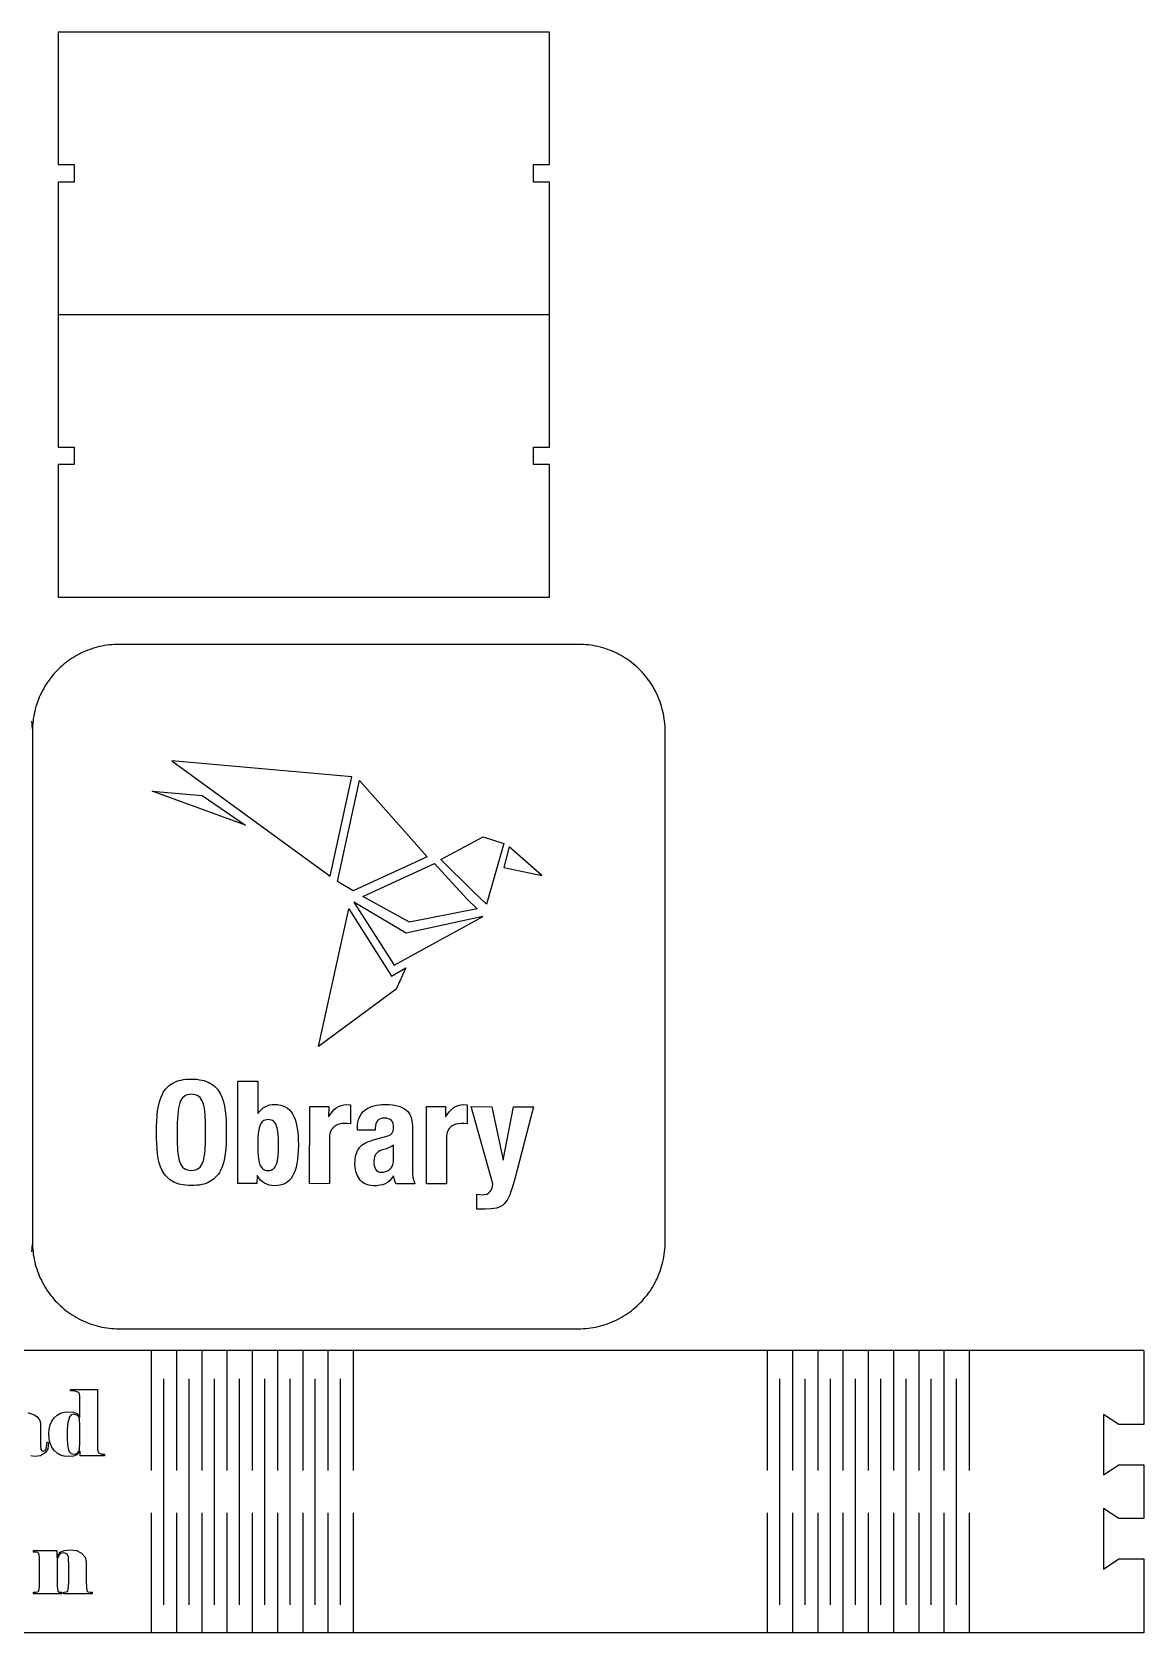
# Model space of a CAD drawing. Extents: x -237 to 237, y -166 to 166.
# Drawn here: x 16.2 to 236.5, y -165.8 to 151.5 of the extents above; entities that cross this region are included whole.
import ezdxf

# ---------------------------------------------------------------- set-up
doc = ezdxf.new("R2010")
doc.units = 0
doc.layers.get('0').update_dxf_attribs({"linetype": 'CONTINUOUS'})

msp = doc.modelspace()

# ---------------------------------------------------------------- linework, layer by layer
for p, q in [((118.75, 151.53), (21.4, 151.53)), ((21.4, 151.53), (21.4, 125.26)), ((118.75, 125.26), (118.75, 151.53)), ((21.4, 125.26), (24.57, 125.26)), ((24.57, 125.26), (24.57, 121.8)), ((115.57, 121.8), (115.57, 125.26)), ((115.57, 125.26), (118.75, 125.26)), ((24.57, 121.8), (21.4, 121.8)), ((21.4, 121.8), (21.4, 95.53)), ((118.75, 121.8), (115.57, 121.8)), ((118.75, 95.53), (118.75, 121.8)), ((21.4, 95.53), (21.4, 69.26)), ((21.4, 95.53), (118.75, 95.53)), ((118.75, 69.26), (118.75, 95.53)), ((21.4, 69.26), (24.57, 69.26)), ((24.57, 69.26), (24.57, 65.8)), ((115.57, 65.8), (115.57, 69.26)), ((115.57, 69.26), (118.75, 69.26)), ((21.4, 65.8), (21.4, 39.53)), ((24.57, 65.8), (21.4, 65.8)), ((118.75, 65.8), (115.57, 65.8)), ((118.75, 39.53), (118.75, 65.8)), ((21.4, 39.53), (118.75, 39.53)), ((26.36, 28.6), (25.91, 28.39)), ((26.81, 28.8), (26.36, 28.6)), ((27.26, 28.98), (26.81, 28.8)), ((27.72, 29.15), (27.26, 28.98)), ((28.19, 29.31), (27.72, 29.15)), ((28.65, 29.46), (28.19, 29.31)), ((29.13, 29.59), (28.65, 29.46)), ((29.6, 29.7), (29.13, 29.59)), ((30.08, 29.81), (29.6, 29.7)), ((30.56, 29.9), (30.08, 29.81)), ((31.05, 29.98), (30.56, 29.9)), ((31.54, 30.04), (31.05, 29.98)), ((32.02, 30.09), (31.54, 30.04)), ((32.51, 30.12), (32.02, 30.09)), ((33, 30.14), (32.51, 30.12)), ((33.49, 30.15), (33, 30.14)), ((124.49, 30.15), (33.49, 30.15)), ((124.98, 30.14), (124.49, 30.15)), ((125.47, 30.12), (124.98, 30.14)), ((125.96, 30.09), (125.47, 30.12)), ((126.45, 30.04), (125.96, 30.09)), ((126.94, 29.98), (126.45, 30.04)), ((127.42, 29.9), (126.94, 29.98)), ((127.9, 29.81), (127.42, 29.9)), ((128.38, 29.7), (127.9, 29.81)), ((128.86, 29.59), (128.38, 29.7)), ((129.33, 29.46), (128.86, 29.59)), ((129.8, 29.31), (129.33, 29.46)), ((130.26, 29.15), (129.8, 29.31)), ((130.72, 28.98), (130.26, 29.15)), ((131.18, 28.8), (130.72, 28.98)), ((131.63, 28.6), (131.18, 28.8)), ((132.07, 28.39), (131.63, 28.6)), ((21.88, 25.63), (21.52, 25.29)), ((22.25, 25.96), (21.88, 25.63)), ((22.62, 26.27), (22.25, 25.96)), ((23, 26.58), (22.62, 26.27)), ((23.4, 26.87), (23, 26.58)), ((23.8, 27.15), (23.4, 26.87)), ((24.21, 27.42), (23.8, 27.15)), ((24.62, 27.68), (24.21, 27.42)), ((25.05, 27.93), (24.62, 27.68)), ((25.48, 28.17), (25.05, 27.93)), ((25.91, 28.39), (25.48, 28.17)), ((132.51, 28.17), (132.07, 28.39)), ((132.94, 27.93), (132.51, 28.17)), ((133.36, 27.68), (132.94, 27.93)), ((133.78, 27.42), (133.36, 27.68)), ((134.19, 27.15), (133.78, 27.42)), ((134.59, 26.87), (134.19, 27.15)), ((134.98, 26.58), (134.59, 26.87)), ((135.36, 26.27), (134.98, 26.58)), ((135.74, 25.96), (135.36, 26.27)), ((136.11, 25.63), (135.74, 25.96)), ((136.46, 25.29), (136.11, 25.63)), ((19.04, 22.26), (18.79, 21.85)), ((19.32, 22.67), (19.04, 22.26)), ((19.6, 23.07), (19.32, 22.67)), ((19.89, 23.46), (19.6, 23.07)), ((20.2, 23.85), (19.89, 23.46)), ((20.51, 24.22), (20.2, 23.85)), ((20.84, 24.59), (20.51, 24.22)), ((21.18, 24.95), (20.84, 24.59)), ((21.52, 25.29), (21.18, 24.95)), ((136.81, 24.95), (136.46, 25.29)), ((137.15, 24.59), (136.81, 24.95)), ((137.47, 24.22), (137.15, 24.59)), ((137.79, 23.85), (137.47, 24.22)), ((138.09, 23.46), (137.79, 23.85)), ((138.39, 23.07), (138.09, 23.46)), ((138.67, 22.67), (138.39, 23.07)), ((138.94, 22.26), (138.67, 22.67)), ((139.2, 21.85), (138.94, 22.26)), ((17.49, 19.21), (17.32, 18.75)), ((17.67, 19.66), (17.49, 19.21)), ((17.87, 20.11), (17.67, 19.66)), ((18.08, 20.55), (17.87, 20.11)), ((18.3, 20.99), (18.08, 20.55)), ((18.54, 21.42), (18.3, 20.99)), ((18.79, 21.85), (18.54, 21.42)), ((139.45, 21.42), (139.2, 21.85)), ((139.68, 20.99), (139.45, 21.42)), ((139.91, 20.55), (139.68, 20.99)), ((140.12, 20.11), (139.91, 20.55)), ((140.31, 19.66), (140.12, 20.11)), ((140.5, 19.21), (140.31, 19.66)), ((140.67, 18.75), (140.5, 19.21)), ((16.57, 15.9), (16.49, 15.42)), ((16.66, 16.39), (16.57, 15.9)), ((16.76, 16.87), (16.66, 16.39)), ((16.88, 17.34), (16.76, 16.87)), ((17.01, 17.81), (16.88, 17.34)), ((17.16, 18.28), (17.01, 17.81)), ((17.32, 18.75), (17.16, 18.28)), ((140.83, 18.28), (140.67, 18.75)), ((140.97, 17.81), (140.83, 18.28)), ((141.1, 17.34), (140.97, 17.81)), ((141.22, 16.87), (141.1, 17.34)), ((141.33, 16.39), (141.22, 16.87)), ((141.42, 15.9), (141.33, 16.39)), ((141.49, 15.42), (141.42, 15.9)), ((16.25, 14.45), (16.21, 14.93)), ((16.29, 13.96), (16.25, 14.45)), ((16.32, 13.47), (16.29, 13.96)), ((16.35, 13.96), (16.32, 13.47)), ((16.32, 13.47), (16.32, 12.98)), ((16.32, 12.98), (16.32, -88.32)), ((16.38, 14.45), (16.35, 13.96)), ((16.43, 14.93), (16.38, 14.45)), ((16.49, 15.42), (16.43, 14.93)), ((141.56, 14.93), (141.49, 15.42)), ((141.6, 14.45), (141.56, 14.93)), ((141.64, 13.96), (141.6, 14.45)), ((141.66, 13.47), (141.64, 13.96)), ((141.67, 12.98), (141.66, 13.47)), ((141.67, -88.32), (141.67, 12.98)), ((79.56, 3.93), (43.94, 7.04)), ((43.94, 7.04), (75.3, -15.8)), ((75.3, -15.8), (79.56, 3.93)), ((58.54, -5.65), (40.05, 1.05)), ((40.05, 1.05), (49.92, 0.21)), ((49.92, 0.21), (58.54, -5.65)), ((76.73, -16.85), (81.12, 3.14)), ((81.12, 3.14), (89.43, -6.2)), ((89.43, -6.2), (94.52, -11.98)), ((97.2, -12.51), (105.64, -7.98)), ((105.64, -7.98), (109.73, -9.31)), ((109.73, -9.31), (106.25, -21.34)), ((94.52, -11.98), (79.83, -18.69)), ((103.59, -18.74), (97.2, -12.51)), ((110.78, -9.97), (109.73, -14.06)), ((117.23, -15.69), (110.78, -9.97)), ((81.76, -19.84), (95.94, -13.29)), ((95.94, -13.29), (102.39, -20.27)), ((109.73, -14.06), (117.23, -15.69)), ((79.83, -18.69), (76.73, -16.85)), ((106.25, -21.34), (103.59, -18.74)), ((79.99, -20.93), (88.01, -33.41)), ((90.34, -27.08), (79.99, -20.93)), ((91, -24.92), (81.76, -19.84)), ((102.39, -20.27), (104.42, -22.24)), ((73.01, -49.54), (78.99, -22.27)), ((78.99, -22.27), (87.43, -35.64)), ((88.01, -33.41), (104.64, -24.33)), ((105.54, -23.8), (90.34, -27.08)), ((104.42, -22.24), (91, -24.92)), ((104.64, -24.33), (105.54, -23.8)), ((87.43, -35.64), (90.29, -33.98)), ((90.29, -33.98), (88.38, -38.2)), ((88.38, -38.2), (73.01, -49.54)), ((43.49, -57.21), (43.8, -56.99)), ((43.8, -56.99), (44.14, -56.79)), ((44.14, -56.79), (44.5, -56.61)), ((44.5, -56.61), (44.89, -56.45)), ((44.89, -56.45), (45.31, -56.32)), ((45.31, -56.32), (45.75, -56.21)), ((45.75, -56.21), (46.22, -56.12)), ((46.22, -56.12), (46.72, -56.06)), ((46.72, -56.06), (47.25, -56.02)), ((47.25, -56.02), (47.81, -56.01)), ((47.81, -56.01), (48.37, -56.02)), ((48.37, -56.02), (48.9, -56.06)), ((48.9, -56.06), (49.4, -56.13)), ((49.4, -56.13), (49.88, -56.21)), ((49.88, -56.21), (50.32, -56.32)), ((50.32, -56.32), (50.73, -56.46)), ((50.73, -56.46), (51.12, -56.62)), ((51.12, -56.62), (51.49, -56.8)), ((51.49, -56.8), (51.83, -57)), ((51.83, -57), (52.14, -57.22)), ((57.01, -76.73), (57.03, -56.42)), ((57.03, -56.42), (60.96, -56.42)), ((60.96, -56.42), (60.95, -62.85)), ((41.47, -60.51), (41.73, -59.7)), ((41.73, -59.7), (42.05, -58.97)), ((42.05, -58.97), (42.24, -58.63)), ((42.24, -58.63), (42.45, -58.3)), ((42.45, -58.3), (42.68, -58)), ((42.68, -58), (42.93, -57.72)), ((42.93, -57.72), (43.2, -57.45)), ((43.2, -57.45), (43.49, -57.21)), ((45.86, -59.98), (45.66, -60.33)), ((46.09, -59.68), (45.86, -59.98)), ((46.35, -59.44), (46.09, -59.68)), ((46.65, -59.25), (46.35, -59.44)), ((47, -59.13), (46.65, -59.25)), ((47.38, -59.05), (47, -59.13)), ((47.81, -59.03), (47.38, -59.05)), ((48.24, -59.05), (47.81, -59.03)), ((48.63, -59.13), (48.24, -59.05)), ((48.97, -59.26), (48.63, -59.13)), ((49.27, -59.44), (48.97, -59.26)), ((49.54, -59.68), (49.27, -59.44)), ((49.76, -59.98), (49.54, -59.68)), ((49.96, -60.34), (49.76, -59.98)), ((52.14, -57.22), (52.43, -57.46)), ((52.43, -57.46), (52.7, -57.73)), ((52.7, -57.73), (52.95, -58.01)), ((52.95, -58.01), (53.18, -58.31)), ((53.18, -58.31), (53.38, -58.64)), ((53.38, -58.64), (53.57, -58.98)), ((53.57, -58.98), (53.9, -59.71)), ((53.9, -59.71), (54.16, -60.52)), ((40.94, -64.33), (41.01, -63.29)), ((41.01, -63.29), (41.11, -62.3)), ((41.11, -62.3), (41.26, -61.37)), ((41.26, -61.37), (41.47, -60.51)), ((45.09, -63.09), (45.01, -64.68)), ((45.16, -62.41), (45.09, -63.09)), ((45.25, -61.79), (45.16, -62.41)), ((45.36, -61.24), (45.25, -61.79)), ((45.49, -60.75), (45.36, -61.24)), ((45.66, -60.33), (45.49, -60.75)), ((50.13, -60.76), (49.96, -60.34)), ((50.26, -61.24), (50.13, -60.76)), ((50.37, -61.79), (50.26, -61.24)), ((50.46, -62.41), (50.37, -61.79)), ((50.53, -63.1), (50.46, -62.41)), ((50.6, -64.68), (50.53, -63.1)), ((54.16, -60.52), (54.36, -61.39)), ((54.36, -61.39), (54.51, -62.32)), ((54.51, -62.32), (54.61, -63.3)), ((54.61, -63.3), (54.68, -64.35)), ((60.95, -62.85), (61.33, -62.42)), ((61.33, -62.42), (61.67, -62.05)), ((61.67, -62.05), (62.03, -61.74)), ((62.03, -61.74), (62.41, -61.48)), ((62.41, -61.48), (62.83, -61.29)), ((62.83, -61.29), (63.29, -61.14)), ((63.29, -61.14), (63.78, -61.06)), ((63.78, -61.06), (64.31, -61.03)), ((64.31, -61.03), (64.89, -61.06)), ((64.89, -61.06), (65.43, -61.15)), ((65.43, -61.15), (65.94, -61.29)), ((65.94, -61.29), (66.4, -61.49)), ((66.4, -61.49), (66.82, -61.76)), ((66.82, -61.76), (67.21, -62.08)), ((67.21, -62.08), (67.55, -62.47)), ((67.55, -62.47), (67.86, -62.93)), ((67.86, -62.93), (68.13, -63.45)), ((68.13, -63.45), (68.36, -64.04)), ((71.23, -76.74), (71.25, -61.44)), ((71.25, -61.44), (75.01, -61.44)), ((75.01, -61.44), (75, -63.49)), ((75, -63.49), (75.38, -62.96)), ((75.38, -62.96), (75.72, -62.48)), ((75.72, -62.48), (76.1, -62.07)), ((76.1, -62.07), (76.52, -61.71)), ((76.52, -61.71), (76.97, -61.43)), ((76.97, -61.43), (77.47, -61.22)), ((77.47, -61.22), (78.01, -61.09)), ((78.01, -61.09), (78.59, -61.05)), ((78.59, -61.05), (79.3, -61.1)), ((79.3, -61.1), (79.3, -64.86)), ((81.12, -63.55), (81.35, -63.11)), ((81.35, -63.11), (81.62, -62.73)), ((81.62, -62.73), (81.93, -62.39)), ((81.93, -62.39), (82.28, -62.09)), ((82.28, -62.09), (82.66, -61.83)), ((82.66, -61.83), (83.07, -61.62)), ((83.07, -61.62), (83.51, -61.44)), ((83.51, -61.44), (83.98, -61.29)), ((83.98, -61.29), (84.48, -61.19)), ((84.48, -61.19), (84.99, -61.11)), ((84.99, -61.11), (85.53, -61.07)), ((85.53, -61.07), (86.07, -61.05)), ((86.07, -61.05), (86.9, -61.08)), ((86.9, -61.08), (87.65, -61.14)), ((87.65, -61.14), (88.32, -61.25)), ((88.32, -61.25), (88.91, -61.4)), ((88.91, -61.4), (89.43, -61.59)), ((89.43, -61.59), (89.88, -61.82)), ((89.88, -61.82), (90.27, -62.08)), ((90.27, -62.08), (90.6, -62.37)), ((90.6, -62.37), (90.87, -62.7)), ((90.87, -62.7), (91.1, -63.06)), ((91.1, -63.06), (91.27, -63.44)), ((91.27, -63.44), (91.41, -63.86)), ((94.39, -76.77), (94.41, -61.46)), ((94.41, -61.46), (98.16, -61.47)), ((98.16, -61.47), (98.16, -63.51)), ((98.16, -63.51), (98.53, -62.98)), ((98.53, -62.98), (98.88, -62.51)), ((98.88, -62.51), (99.26, -62.09)), ((99.26, -62.09), (99.67, -61.74)), ((99.67, -61.74), (100.13, -61.45)), ((100.13, -61.45), (100.63, -61.24)), ((100.63, -61.24), (101.16, -61.11)), ((101.16, -61.11), (101.75, -61.07)), ((101.75, -61.07), (102.46, -61.13)), ((102.46, -61.13), (102.46, -64.88)), ((107.5, -76.78), (103.22, -61.47)), ((103.22, -61.47), (107.32, -61.48)), ((107.32, -61.48), (109.58, -72.06)), ((109.58, -72.06), (111.64, -61.48)), ((111.64, -61.48), (115.57, -61.48)), ((115.57, -61.48), (111.86, -75.76)), ((40.89, -66.56), (40.9, -65.42)), ((40.9, -67.69), (40.89, -66.56)), ((40.9, -65.42), (40.94, -64.33)), ((45.01, -64.68), (44.99, -66.56)), ((44.99, -66.56), (45.01, -68.45)), ((50.62, -66.57), (50.6, -64.68)), ((50.6, -68.46), (50.62, -66.57)), ((54.68, -64.35), (54.71, -65.44)), ((54.71, -65.44), (54.72, -66.57)), ((54.72, -66.57), (54.71, -67.71)), ((61.15, -66.03), (61.03, -66.89)), ((61.23, -65.65), (61.15, -66.03)), ((61.34, -65.32), (61.23, -65.65)), ((61.46, -65.02), (61.34, -65.32)), ((61.61, -64.76), (61.46, -65.02)), ((61.78, -64.54), (61.61, -64.76)), ((61.97, -64.37), (61.78, -64.54)), ((62.19, -64.23), (61.97, -64.37)), ((62.44, -64.13), (62.19, -64.23)), ((62.72, -64.07), (62.44, -64.13)), ((63.03, -64.05), (62.72, -64.07)), ((63.33, -64.07), (63.03, -64.05)), ((63.61, -64.13), (63.33, -64.07)), ((63.85, -64.23), (63.61, -64.13)), ((64.07, -64.37), (63.85, -64.23)), ((64.26, -64.55), (64.07, -64.37)), ((64.43, -64.77), (64.26, -64.55)), ((64.57, -65.02), (64.43, -64.77)), ((64.69, -65.32), (64.57, -65.02)), ((64.79, -65.66), (64.69, -65.32)), ((64.88, -66.03), (64.79, -65.66)), ((64.99, -66.89), (64.88, -66.03)), ((68.36, -64.04), (68.56, -64.7)), ((68.56, -64.7), (68.72, -65.43)), ((68.72, -65.43), (68.84, -66.23)), ((68.84, -66.23), (68.93, -67.11)), ((75.32, -66.54), (75.24, -66.85)), ((75.43, -66.26), (75.32, -66.54)), ((75.57, -66.01), (75.43, -66.26)), ((75.73, -65.79), (75.57, -66.01)), ((75.91, -65.59), (75.73, -65.79)), ((76.11, -65.41), (75.91, -65.59)), ((76.33, -65.26), (76.11, -65.41)), ((76.56, -65.13), (76.33, -65.26)), ((76.8, -65.03), (76.56, -65.13)), ((77.05, -64.94), (76.8, -65.03)), ((77.56, -64.84), (77.05, -64.94)), ((78.08, -64.8), (77.56, -64.84)), ((78.69, -64.82), (78.08, -64.8)), ((79.3, -64.86), (78.69, -64.82)), ((80.69, -65.77), (80.72, -65.14)), ((80.69, -66.14), (80.69, -65.77)), ((84.22, -66.15), (80.69, -66.14)), ((80.72, -65.14), (80.8, -64.56)), ((80.8, -64.56), (80.94, -64.03)), ((80.94, -64.03), (81.12, -63.55)), ((84.25, -65.29), (84.22, -65.72)), ((84.22, -65.72), (84.22, -66.15)), ((84.34, -64.9), (84.25, -65.29)), ((84.48, -64.56), (84.34, -64.9)), ((84.68, -64.28), (84.48, -64.56)), ((84.94, -64.04), (84.68, -64.28)), ((85.26, -63.87), (84.94, -64.04)), ((85.62, -63.77), (85.26, -63.87)), ((86.04, -63.73), (85.62, -63.77)), ((86.5, -63.76), (86.04, -63.73)), ((86.88, -63.86), (86.5, -63.76)), ((87.19, -64.02), (86.88, -63.86)), ((87.44, -64.23), (87.19, -64.02)), ((87.63, -64.5), (87.44, -64.23)), ((87.52, -66.77), (87.67, -66.54)), ((87.76, -64.82), (87.63, -64.5)), ((87.67, -66.54), (87.78, -66.28)), ((87.84, -65.19), (87.76, -64.82)), ((87.78, -66.28), (87.84, -65.97)), ((87.86, -65.61), (87.84, -65.19)), ((87.84, -65.97), (87.86, -65.61)), ((91.41, -63.86), (91.51, -64.3)), ((91.51, -64.3), (91.57, -64.76)), ((91.57, -64.76), (91.61, -65.25)), ((91.61, -65.25), (91.62, -65.75)), ((91.62, -65.75), (91.61, -73.8)), ((98.48, -66.57), (98.4, -66.87)), ((98.59, -66.29), (98.48, -66.57)), ((98.73, -66.03), (98.59, -66.29)), ((98.89, -65.81), (98.73, -66.03)), ((99.07, -65.61), (98.89, -65.81)), ((99.27, -65.44), (99.07, -65.61)), ((99.48, -65.28), (99.27, -65.44)), ((99.71, -65.16), (99.48, -65.28)), ((99.95, -65.05), (99.71, -65.16)), ((100.2, -64.97), (99.95, -65.05)), ((100.72, -64.86), (100.2, -64.97)), ((101.23, -64.82), (100.72, -64.86)), ((101.84, -64.84), (101.23, -64.82)), ((102.46, -64.88), (101.84, -64.84)), ((40.94, -68.78), (40.9, -67.69)), ((41, -69.82), (40.94, -68.78)), ((45.01, -68.45), (45.08, -70.04)), ((50.52, -70.05), (50.6, -68.46)), ((54.67, -68.8), (54.6, -69.84)), ((54.71, -67.71), (54.67, -68.8)), ((60.96, -67.91), (60.94, -69.08)), ((60.94, -69.08), (60.96, -70.25)), ((61.03, -66.89), (60.96, -67.91)), ((65.05, -67.91), (64.99, -66.89)), ((65.07, -69.09), (65.05, -67.91)), ((65.05, -70.26), (65.07, -69.09)), ((68.93, -67.11), (68.98, -68.06)), ((68.98, -68.06), (69, -69.09)), ((69, -69.09), (68.98, -70.12)), ((75.17, -67.56), (75.16, -76.75)), ((75.19, -67.19), (75.17, -67.56)), ((75.24, -66.85), (75.19, -67.19)), ((80.91, -69.87), (81.13, -69.58)), ((81.13, -69.58), (81.38, -69.31)), ((81.38, -69.31), (81.66, -69.07)), ((81.66, -69.07), (81.98, -68.85)), ((81.98, -68.85), (82.33, -68.65)), ((82.33, -68.65), (82.71, -68.46)), ((82.71, -68.46), (83.13, -68.29)), ((83.13, -68.29), (84.07, -67.99)), ((84.07, -67.99), (86.3, -67.4)), ((86.57, -69.76), (86.18, -69.87)), ((86.3, -67.4), (86.7, -67.27)), ((87, -69.6), (86.57, -69.76)), ((86.7, -67.27), (87.03, -67.13)), ((87.44, -69.38), (87, -69.6)), ((87.03, -67.13), (87.3, -66.97)), ((87.3, -66.97), (87.52, -66.77)), ((87.86, -69.11), (87.44, -69.38)), ((87.86, -72.12), (87.86, -69.11)), ((98.33, -67.58), (98.32, -76.77)), ((98.35, -67.21), (98.33, -67.58)), ((98.4, -66.87), (98.35, -67.21)), ((41.1, -70.81), (41, -69.82)), ((41.25, -71.74), (41.1, -70.81)), ((41.45, -72.61), (41.25, -71.74)), ((41.71, -73.41), (41.45, -72.61)), ((45.08, -70.04), (45.15, -70.73)), ((45.15, -70.73), (45.24, -71.35)), ((45.24, -71.35), (45.35, -71.9)), ((45.35, -71.9), (45.48, -72.38)), ((45.48, -72.38), (45.65, -72.8)), ((45.65, -72.8), (45.84, -73.16)), ((49.75, -73.16), (49.95, -72.8)), ((49.95, -72.8), (50.11, -72.38)), ((50.11, -72.38), (50.25, -71.9)), ((50.25, -71.9), (50.36, -71.35)), ((50.36, -71.35), (50.45, -70.74)), ((50.45, -70.74), (50.52, -70.05)), ((54.14, -72.62), (53.88, -73.43)), ((54.35, -71.75), (54.14, -72.62)), ((54.5, -70.82), (54.35, -71.75)), ((54.6, -69.84), (54.5, -70.82)), ((60.96, -70.25), (61.02, -71.27)), ((61.02, -71.27), (61.14, -72.14)), ((61.14, -72.14), (61.23, -72.51)), ((61.23, -72.51), (61.33, -72.85)), ((61.33, -72.85), (61.45, -73.14)), ((64.56, -73.15), (64.68, -72.85)), ((64.68, -72.85), (64.79, -72.51)), ((64.79, -72.51), (64.87, -72.14)), ((64.87, -72.14), (64.99, -71.28)), ((64.99, -71.28), (65.05, -70.26)), ((68.71, -72.75), (68.55, -73.48)), ((68.84, -71.94), (68.71, -72.75)), ((68.92, -71.07), (68.84, -71.94)), ((68.98, -70.12), (68.92, -71.07)), ((80.2, -72.77), (80.22, -72.25)), ((80.25, -73.55), (80.2, -72.77)), ((80.22, -72.25), (80.26, -71.77)), ((80.26, -71.77), (80.33, -71.33)), ((80.33, -71.33), (80.43, -70.92)), ((80.43, -70.92), (80.56, -70.54)), ((80.56, -70.54), (80.72, -70.19)), ((80.72, -70.19), (80.91, -69.87)), ((83.99, -71.86), (83.96, -72.35)), ((83.96, -72.35), (83.98, -72.77)), ((83.98, -72.77), (84.04, -73.17)), ((84.08, -71.43), (83.99, -71.86)), ((84.24, -71.05), (84.08, -71.43)), ((84.47, -70.73), (84.24, -71.05)), ((84.78, -70.45), (84.47, -70.73)), ((85.16, -70.21), (84.78, -70.45)), ((85.63, -70.02), (85.16, -70.21)), ((86.18, -69.87), (85.63, -70.02)), ((87.62, -73.2), (87.72, -72.96)), ((87.72, -72.96), (87.79, -72.71)), ((87.79, -72.71), (87.84, -72.43)), ((87.84, -72.43), (87.86, -72.12)), ((42.04, -74.15), (41.71, -73.41)), ((42.23, -74.49), (42.04, -74.15)), ((42.43, -74.81), (42.23, -74.49)), ((42.66, -75.12), (42.43, -74.81)), ((42.91, -75.4), (42.66, -75.12)), ((43.18, -75.67), (42.91, -75.4)), ((43.47, -75.91), (43.18, -75.67)), ((43.78, -76.13), (43.47, -75.91)), ((44.12, -76.33), (43.78, -76.13)), ((45.84, -73.16), (46.07, -73.45)), ((46.07, -73.45), (46.34, -73.69)), ((46.34, -73.69), (46.64, -73.87)), ((46.64, -73.87), (46.98, -74)), ((46.98, -74), (47.37, -74.08)), ((47.37, -74.08), (47.8, -74.1)), ((47.8, -74.1), (48.23, -74.08)), ((48.23, -74.08), (48.61, -74)), ((48.61, -74), (48.95, -73.88)), ((48.95, -73.88), (49.26, -73.69)), ((49.26, -73.69), (49.52, -73.46)), ((49.52, -73.46), (49.75, -73.16)), ((51.81, -76.14), (51.47, -76.34)), ((52.12, -75.92), (51.81, -76.14)), ((52.41, -75.68), (52.12, -75.92)), ((52.68, -75.41), (52.41, -75.68)), ((52.93, -75.13), (52.68, -75.41)), ((53.16, -74.83), (52.93, -75.13)), ((53.37, -74.5), (53.16, -74.83)), ((53.56, -74.16), (53.37, -74.5)), ((53.88, -73.43), (53.56, -74.16)), ((60.82, -75.11), (60.76, -76.73)), ((61.16, -75.61), (60.82, -75.11)), ((61.51, -76.03), (61.16, -75.61)), ((61.45, -73.14), (61.6, -73.4)), ((61.89, -76.38), (61.51, -76.03)), ((61.6, -73.4), (61.77, -73.62)), ((61.77, -73.62), (61.96, -73.8)), ((61.96, -73.8), (62.18, -73.94)), ((62.18, -73.94), (62.43, -74.04)), ((62.43, -74.04), (62.71, -74.1)), ((62.71, -74.1), (63.02, -74.12)), ((63.02, -74.12), (63.32, -74.1)), ((63.32, -74.1), (63.6, -74.04)), ((63.6, -74.04), (63.84, -73.94)), ((63.84, -73.94), (64.06, -73.8)), ((64.06, -73.8), (64.25, -73.62)), ((64.25, -73.62), (64.42, -73.4)), ((64.42, -73.4), (64.56, -73.15)), ((67.19, -76.09), (66.81, -76.42)), ((67.54, -75.7), (67.19, -76.09)), ((67.85, -75.25), (67.54, -75.7)), ((68.12, -74.73), (67.85, -75.25)), ((68.35, -74.14), (68.12, -74.73)), ((68.55, -73.48), (68.35, -74.14)), ((80.31, -73.93), (80.25, -73.55)), ((80.4, -74.32), (80.31, -73.93)), ((80.51, -74.69), (80.4, -74.32)), ((80.65, -75.06), (80.51, -74.69)), ((80.82, -75.4), (80.65, -75.06)), ((81.02, -75.73), (80.82, -75.4)), ((81.26, -76.03), (81.02, -75.73)), ((81.53, -76.31), (81.26, -76.03)), ((84.04, -73.17), (84.15, -73.54)), ((84.15, -73.54), (84.3, -73.85)), ((84.3, -73.85), (84.51, -74.11)), ((84.51, -74.11), (84.76, -74.31)), ((84.76, -74.31), (84.91, -74.38)), ((84.91, -74.38), (85.07, -74.44)), ((85.07, -74.44), (85.25, -74.47)), ((85.25, -74.47), (85.44, -74.48)), ((85.44, -74.48), (85.84, -74.45)), ((85.84, -74.45), (86.26, -74.35)), ((86.26, -74.35), (86.66, -74.18)), ((86.66, -74.18), (87.04, -73.93)), ((87.06, -76.15), (86.66, -76.5)), ((87.04, -73.93), (87.21, -73.78)), ((87.44, -75.71), (87.06, -76.15)), ((87.21, -73.78), (87.37, -73.61)), ((87.37, -73.61), (87.51, -73.41)), ((87.85, -75.17), (87.44, -75.71)), ((87.51, -73.41), (87.62, -73.2)), ((88.04, -75.97), (87.85, -75.17)), ((88.17, -76.38), (88.04, -75.97)), ((91.61, -73.8), (91.63, -74.74)), ((91.63, -74.74), (91.7, -75.49)), ((91.7, -75.49), (91.76, -75.82)), ((91.76, -75.82), (91.85, -76.13)), ((91.85, -76.13), (92.09, -76.77)), ((111.86, -75.76), (111.36, -77.54)), ((44.48, -76.51), (44.12, -76.33)), ((44.87, -76.67), (44.48, -76.51)), ((45.29, -76.81), (44.87, -76.67)), ((45.73, -76.92), (45.29, -76.81)), ((46.2, -77), (45.73, -76.92)), ((46.7, -77.07), (46.2, -77)), ((47.23, -77.11), (46.7, -77.07)), ((47.79, -77.12), (47.23, -77.11)), ((48.35, -77.11), (47.79, -77.12)), ((48.88, -77.07), (48.35, -77.11)), ((49.38, -77.01), (48.88, -77.07)), ((49.86, -76.92), (49.38, -77.01)), ((50.3, -76.81), (49.86, -76.92)), ((50.71, -76.68), (50.3, -76.81)), ((51.1, -76.52), (50.71, -76.68)), ((51.47, -76.34), (51.1, -76.52)), ((60.76, -76.73), (57.01, -76.73)), ((62.3, -76.66), (61.89, -76.38)), ((62.75, -76.87), (62.3, -76.66)), ((63.22, -77.02), (62.75, -76.87)), ((63.74, -77.11), (63.22, -77.02)), ((64.29, -77.14), (63.74, -77.11)), ((64.87, -77.11), (64.29, -77.14)), ((65.42, -77.02), (64.87, -77.11)), ((65.92, -76.88), (65.42, -77.02)), ((66.38, -76.68), (65.92, -76.88)), ((66.81, -76.42), (66.38, -76.68)), ((75.16, -76.75), (71.23, -76.74)), ((81.83, -76.55), (81.53, -76.31)), ((82.17, -76.76), (81.83, -76.55)), ((82.54, -76.93), (82.17, -76.76)), ((82.95, -77.05), (82.54, -76.93)), ((83.4, -77.13), (82.95, -77.05)), ((83.9, -77.16), (83.4, -77.13)), ((84.57, -77.14), (83.9, -77.16)), ((85.17, -77.07), (84.57, -77.14)), ((85.71, -76.95), (85.17, -77.07)), ((86.21, -76.76), (85.71, -76.95)), ((86.66, -76.5), (86.21, -76.76)), ((88.33, -76.76), (88.17, -76.38)), ((92.09, -76.77), (88.33, -76.76)), ((98.32, -76.77), (94.39, -76.77)), ((104.37, -81.78), (104.37, -78.85)), ((104.37, -78.85), (104.88, -78.92)), ((104.88, -78.92), (105.39, -78.94)), ((105.39, -78.94), (105.9, -78.9)), ((105.9, -78.9), (106.32, -78.79)), ((106.32, -78.79), (106.67, -78.62)), ((106.67, -78.62), (106.95, -78.37)), ((106.95, -78.37), (107.17, -78.06)), ((107.17, -78.06), (107.33, -77.69)), ((107.33, -77.69), (107.44, -77.27)), ((107.44, -77.27), (107.5, -76.78)), ((110.87, -78.93), (110.62, -79.5)), ((111.12, -78.28), (110.87, -78.93)), ((111.36, -77.54), (111.12, -78.28)), ((105.96, -81.79), (104.37, -81.78)), ((107.21, -81.75), (105.96, -81.79)), ((107.74, -81.68), (107.21, -81.75)), ((108.23, -81.59), (107.74, -81.68)), ((108.67, -81.46), (108.23, -81.59)), ((109.07, -81.28), (108.67, -81.46)), ((109.43, -81.05), (109.07, -81.28)), ((109.76, -80.76), (109.43, -81.05)), ((110.07, -80.41), (109.76, -80.76)), ((110.35, -79.99), (110.07, -80.41)), ((110.62, -79.5), (110.35, -79.99)), ((16.29, -89.3), (16.32, -88.81)), ((16.32, -88.32), (16.32, -88.81)), ((16.32, -88.81), (16.35, -89.3)), ((141.64, -89.3), (141.66, -88.81)), ((141.66, -88.81), (141.67, -88.32)), ((16.21, -90.28), (16.25, -89.79)), ((16.25, -89.79), (16.29, -89.3)), ((16.35, -89.3), (16.38, -89.79)), ((16.38, -89.79), (16.43, -90.28)), ((16.43, -90.28), (16.49, -90.77)), ((16.49, -90.77), (16.57, -91.25)), ((16.57, -91.25), (16.66, -91.73)), ((16.66, -91.73), (16.76, -92.21)), ((141.22, -92.21), (141.33, -91.73)), ((141.33, -91.73), (141.42, -91.25)), ((141.42, -91.25), (141.49, -90.77)), ((141.49, -90.77), (141.56, -90.28)), ((141.56, -90.28), (141.6, -89.79)), ((141.6, -89.79), (141.64, -89.3)), ((16.76, -92.21), (16.88, -92.69)), ((16.88, -92.69), (17.01, -93.16)), ((17.01, -93.16), (17.16, -93.63)), ((17.16, -93.63), (17.32, -94.1)), ((17.32, -94.1), (17.49, -94.56)), ((17.49, -94.56), (17.67, -95.01)), ((17.67, -95.01), (17.87, -95.46)), ((140.12, -95.46), (140.31, -95.01)), ((140.31, -95.01), (140.5, -94.56)), ((140.5, -94.56), (140.67, -94.1)), ((140.67, -94.1), (140.83, -93.63)), ((140.83, -93.63), (140.97, -93.16)), ((140.97, -93.16), (141.1, -92.69)), ((141.1, -92.69), (141.22, -92.21)), ((17.87, -95.46), (18.08, -95.9)), ((18.08, -95.9), (18.3, -96.34)), ((18.3, -96.34), (18.54, -96.77)), ((18.54, -96.77), (18.79, -97.19)), ((18.79, -97.19), (19.04, -97.61)), ((19.04, -97.61), (19.32, -98.02)), ((19.32, -98.02), (19.6, -98.42)), ((138.39, -98.42), (138.67, -98.02)), ((138.67, -98.02), (138.94, -97.61)), ((138.94, -97.61), (139.2, -97.19)), ((139.2, -97.19), (139.45, -96.77)), ((139.45, -96.77), (139.68, -96.34)), ((139.68, -96.34), (139.91, -95.9)), ((139.91, -95.9), (140.12, -95.46)), ((19.6, -98.42), (19.89, -98.81)), ((19.89, -98.81), (20.2, -99.2)), ((20.2, -99.2), (20.51, -99.57)), ((20.51, -99.57), (20.84, -99.94)), ((20.84, -99.94), (21.18, -100.29)), ((21.18, -100.29), (21.52, -100.64)), ((21.52, -100.64), (21.88, -100.98)), ((21.88, -100.98), (22.25, -101.3)), ((22.25, -101.3), (22.62, -101.62)), ((135.36, -101.62), (135.74, -101.3)), ((135.74, -101.3), (136.11, -100.98)), ((136.11, -100.98), (136.46, -100.64)), ((136.46, -100.64), (136.81, -100.29)), ((136.81, -100.29), (137.15, -99.94)), ((137.15, -99.94), (137.47, -99.57)), ((137.47, -99.57), (137.79, -99.2)), ((137.79, -99.2), (138.09, -98.81)), ((138.09, -98.81), (138.39, -98.42)), ((22.62, -101.62), (23, -101.92)), ((23, -101.92), (23.4, -102.22)), ((23.4, -102.22), (23.8, -102.5)), ((23.8, -102.5), (24.21, -102.77)), ((24.21, -102.77), (24.62, -103.03)), ((24.62, -103.03), (25.05, -103.28)), ((25.05, -103.28), (25.48, -103.51)), ((25.48, -103.51), (25.91, -103.74)), ((25.91, -103.74), (26.36, -103.95)), ((26.36, -103.95), (26.81, -104.14)), ((26.81, -104.14), (27.26, -104.33)), ((27.26, -104.33), (27.72, -104.5)), ((27.72, -104.5), (28.19, -104.66)), ((28.19, -104.66), (28.65, -104.8)), ((129.33, -104.8), (129.8, -104.66)), ((129.8, -104.66), (130.26, -104.5)), ((130.26, -104.5), (130.72, -104.33)), ((130.72, -104.33), (131.18, -104.14)), ((131.18, -104.14), (131.63, -103.95)), ((131.63, -103.95), (132.07, -103.74)), ((132.07, -103.74), (132.51, -103.51)), ((132.51, -103.51), (132.94, -103.28)), ((132.94, -103.28), (133.36, -103.03)), ((133.36, -103.03), (133.78, -102.77)), ((133.78, -102.77), (134.19, -102.5)), ((134.19, -102.5), (134.59, -102.22)), ((134.59, -102.22), (134.98, -101.92)), ((134.98, -101.92), (135.36, -101.62)), ((28.65, -104.8), (29.13, -104.93)), ((29.13, -104.93), (29.6, -105.05)), ((29.6, -105.05), (30.08, -105.16)), ((30.08, -105.16), (30.56, -105.25)), ((30.56, -105.25), (31.05, -105.32)), ((31.05, -105.32), (31.54, -105.39)), ((31.54, -105.39), (32.02, -105.44)), ((32.02, -105.44), (32.51, -105.47)), ((32.51, -105.47), (33, -105.49)), ((33, -105.49), (33.49, -105.5)), ((33.49, -105.5), (124.49, -105.5)), ((124.49, -105.5), (124.98, -105.49)), ((124.98, -105.49), (125.47, -105.47)), ((125.47, -105.47), (125.96, -105.44)), ((125.96, -105.44), (126.45, -105.39)), ((126.45, -105.39), (126.94, -105.32)), ((126.94, -105.32), (127.42, -105.25)), ((127.42, -105.25), (127.9, -105.16)), ((127.9, -105.16), (128.38, -105.05)), ((128.38, -105.05), (128.86, -104.93)), ((128.86, -104.93), (129.33, -104.8)), ((39.86, -109.8), (-31.88, -109.8)), ((39.86, -109.8), (39.86, -133.6)), ((44.86, -109.8), (39.86, -109.8)), ((44.86, -109.8), (44.86, -133.6)), ((49.86, -109.8), (44.86, -109.8)), ((49.86, -109.8), (49.86, -133.6)), ((54.86, -109.8), (49.86, -109.8)), ((54.86, -109.8), (54.86, -133.6)), ((59.86, -109.8), (54.86, -109.8)), ((59.86, -109.8), (59.86, -133.6)), ((64.86, -109.8), (59.86, -109.8)), ((64.86, -109.8), (64.86, -133.6)), ((69.86, -109.8), (64.86, -109.8)), ((69.86, -109.8), (69.86, -133.6)), ((74.86, -109.8), (69.86, -109.8)), ((74.86, -109.8), (74.86, -133.6)), ((79.86, -109.8), (74.86, -109.8)), ((79.86, -109.8), (79.86, -133.6)), ((161.9, -109.8), (79.86, -109.8)), ((161.9, -109.8), (161.9, -133.6)), ((166.9, -109.8), (161.9, -109.8)), ((166.9, -109.8), (166.9, -133.6)), ((171.9, -109.8), (166.9, -109.8)), ((171.9, -109.8), (171.9, -133.6)), ((176.9, -109.8), (171.9, -109.8)), ((176.9, -109.8), (176.9, -133.6)), ((181.9, -109.8), (176.9, -109.8)), ((181.9, -109.8), (181.9, -133.6)), ((186.9, -109.8), (181.9, -109.8)), ((186.9, -109.8), (186.9, -133.6)), ((191.9, -109.8), (186.9, -109.8)), ((191.9, -109.8), (191.9, -133.6)), ((196.9, -109.8), (191.9, -109.8)), ((196.9, -109.8), (196.9, -133.6)), ((201.9, -109.8), (196.9, -109.8)), ((236.53, -109.8), (201.9, -109.8)), ((201.9, -109.8), (201.9, -133.6)), ((236.53, -109.8), (236.53, -124.47)), ((42.36, -160.2), (42.36, -115.4)), ((47.36, -160.2), (47.36, -115.4)), ((52.36, -160.2), (52.36, -115.4)), ((57.36, -160.2), (57.36, -115.4)), ((62.36, -160.2), (62.36, -115.4)), ((67.36, -160.2), (67.36, -115.4)), ((72.36, -160.2), (72.36, -115.4)), ((77.36, -160.2), (77.36, -115.4)), ((164.4, -160.2), (164.4, -115.4)), ((169.4, -160.2), (169.4, -115.4)), ((174.4, -160.2), (174.4, -115.4)), ((179.4, -160.2), (179.4, -115.4)), ((184.4, -160.2), (184.4, -115.4)), ((189.4, -160.2), (189.4, -115.4)), ((194.4, -160.2), (194.4, -115.4)), ((199.4, -160.2), (199.4, -115.4)), ((23.88, -117.8), (23.88, -117.51)), ((23.88, -117.51), (29.18, -117.51)), ((24.72, -117.86), (23.88, -117.8)), ((25.49, -118.13), (24.72, -117.86)), ((25.63, -118.43), (25.49, -118.13)), ((25.67, -118.92), (25.63, -118.43)), ((25.71, -119.75), (25.67, -118.92)), ((25.71, -122.06), (25.71, -119.75)), ((29.18, -117.51), (29.18, -128.68)), ((15.38, -122.1), (16.67, -122.56)), ((16.67, -122.56), (17.21, -122.9)), ((17.21, -122.9), (17.59, -123.33)), ((17.59, -123.33), (17.82, -123.83)), ((20.15, -123.8), (20.62, -123.14)), ((20.62, -123.14), (21.2, -122.62)), ((21.2, -122.62), (21.87, -122.24)), ((21.87, -122.24), (22.61, -122.01)), ((22.61, -122.01), (23.44, -121.94)), ((23.66, -122.97), (23.3, -124.18)), ((23.44, -121.94), (24.49, -122.02)), ((24.01, -122.57), (23.66, -122.97)), ((24.5, -122.44), (24.01, -122.57)), ((24.49, -122.02), (25.11, -122.28)), ((25.26, -122.67), (24.5, -122.44)), ((25.11, -122.28), (25.73, -123)), ((25.52, -122.96), (25.26, -122.67)), ((25.65, -123.36), (25.52, -122.96)), ((25.71, -124.7), (25.65, -123.36)), ((25.73, -123), (25.71, -122.06)), ((231.53, -124.47), (228.53, -122.47)), ((228.53, -122.47), (228.53, -134.47)), ((17.82, -123.83), (17.89, -124.42)), ((17.89, -124.42), (17.89, -128.55)), ((19.54, -126.35), (19.61, -125.4)), ((19.61, -127.34), (19.54, -126.35)), ((19.61, -125.4), (19.81, -124.55)), ((19.81, -124.55), (20.15, -123.8)), ((23.2, -125.41), (23.18, -126.43)), ((23.18, -126.43), (23.18, -127.24)), ((23.3, -124.18), (23.2, -125.41)), ((25.69, -127.94), (25.71, -126.36)), ((25.71, -126.36), (25.71, -124.7)), ((236.53, -124.47), (231.53, -124.47)), ((17.89, -128.55), (18, -129.43)), ((18.91, -130.05), (17.89, -130.69)), ((18, -129.43), (18.16, -129.68)), ((18.16, -129.68), (18.45, -129.76)), ((18.45, -129.76), (18.82, -129.63)), ((18.82, -129.63), (19.05, -129.23)), ((19.34, -129.27), (18.91, -130.05)), ((19.05, -129.23), (19.22, -127.96)), ((19.22, -127.96), (19.48, -127.96)), ((19.48, -127.96), (19.34, -129.27)), ((19.81, -128.21), (19.61, -127.34)), ((20.15, -128.98), (19.81, -128.21)), ((20.62, -129.63), (20.15, -128.98)), ((21.2, -130.16), (20.62, -129.63)), ((23.18, -127.24), (23.26, -128.43)), ((23.26, -128.43), (23.39, -129.21)), ((23.39, -129.21), (23.62, -129.82)), ((23.62, -129.82), (23.98, -130.23)), ((25.74, -129.77), (25.1, -130.48)), ((25.27, -130.13), (25.5, -129.83)), ((25.5, -129.83), (25.64, -129.41)), ((25.64, -129.41), (25.69, -127.94)), ((25.74, -130.67), (25.74, -129.77)), ((29.18, -128.68), (29.2, -129.42)), ((29.2, -129.42), (29.37, -130.1)), ((29.37, -130.1), (30.03, -130.34)), ((16.74, -130.82), (16, -130.72)), ((17.89, -130.69), (16.74, -130.82)), ((21.87, -130.54), (21.2, -130.16)), ((22.61, -130.77), (21.87, -130.54)), ((23.44, -130.84), (22.61, -130.77)), ((24.47, -130.75), (23.44, -130.84)), ((23.98, -130.23), (24.48, -130.37)), ((25.1, -130.48), (24.47, -130.75)), ((24.48, -130.37), (24.92, -130.31)), ((24.92, -130.31), (25.27, -130.13)), ((30.6, -130.67), (25.74, -130.67)), ((30.03, -130.34), (30.6, -130.37)), ((30.6, -130.37), (30.6, -130.67)), ((228.53, -134.47), (231.53, -132.47)), ((231.53, -132.47), (236.53, -132.47)), ((236.53, -132.47), (236.53, -143.13)), ((39.86, -142), (39.86, -165.8)), ((44.86, -142), (44.86, -165.8)), ((49.86, -142), (49.86, -165.8)), ((54.86, -142), (54.86, -165.8)), ((59.86, -142), (59.86, -165.8)), ((64.86, -142), (64.86, -165.8)), ((69.86, -142), (69.86, -165.8)), ((74.86, -142), (74.86, -165.8)), ((79.86, -142), (79.86, -165.8)), ((161.9, -142), (161.9, -165.8)), ((166.9, -142), (166.9, -165.8)), ((171.9, -142), (171.9, -165.8)), ((176.9, -142), (176.9, -165.8)), ((181.9, -142), (181.9, -165.8)), ((186.9, -142), (186.9, -165.8)), ((191.9, -142), (191.9, -165.8)), ((196.9, -142), (196.9, -165.8)), ((201.9, -142), (201.9, -165.8)), ((231.53, -143.13), (228.53, -141.13)), ((228.53, -141.13), (228.53, -153.13)), ((236.53, -143.13), (231.53, -143.13)), ((16.53, -149.75), (16.53, -149.46)), ((16.53, -149.46), (21.12, -149.46)), ((16.94, -149.79), (16.53, -149.75)), ((17.39, -149.88), (16.94, -149.79)), ((17.59, -150.06), (17.39, -149.88)), ((17.7, -150.71), (17.59, -150.06)), ((17.72, -151.45), (17.7, -150.71)), ((17.72, -155.76), (17.72, -151.45)), ((21.12, -149.46), (21.12, -150.81)), ((21.12, -150.81), (21.83, -149.8)), ((21.61, -150.33), (21.19, -151.14)), ((21.19, -151.14), (21.19, -155.76)), ((21.96, -150.03), (21.61, -150.33)), ((21.83, -149.8), (22.59, -149.42)), ((22.5, -149.93), (21.96, -150.03)), ((22.94, -150.02), (22.5, -149.93)), ((22.59, -149.42), (23.82, -149.29)), ((23.25, -150.28), (22.94, -150.02)), ((23.43, -150.72), (23.25, -150.28)), ((23.49, -151.34), (23.43, -150.72)), ((23.51, -152.08), (23.49, -151.34)), ((23.51, -155.76), (23.51, -152.08)), ((23.82, -149.29), (25.02, -149.47)), ((25.02, -149.47), (26.04, -150.01)), ((26.04, -150.01), (26.75, -150.79)), ((26.75, -150.79), (26.98, -151.7)), ((26.98, -151.7), (26.98, -155.76)), ((228.53, -153.13), (231.53, -151.13)), ((231.53, -151.13), (236.53, -151.13)), ((236.53, -151.13), (236.53, -165.8)), ((16.53, -157.73), (16.96, -157.71)), ((16.53, -158.02), (16.53, -157.73)), ((22.14, -158.02), (16.53, -158.02)), ((16.96, -157.71), (17.38, -157.62)), ((17.38, -157.62), (17.59, -157.46)), ((17.59, -157.46), (17.7, -156.59)), ((17.7, -156.59), (17.72, -155.76)), ((21.19, -155.76), (21.21, -156.59)), ((21.21, -156.59), (21.34, -157.53)), ((21.34, -157.53), (21.61, -157.68)), ((21.61, -157.68), (22.14, -157.73)), ((22.14, -157.73), (22.14, -158.02)), ((22.56, -157.73), (23.08, -157.67)), ((22.56, -158.02), (22.56, -157.73)), ((28.14, -158.02), (22.56, -158.02)), ((23.08, -157.67), (23.35, -157.52)), ((23.35, -157.52), (23.49, -156.59)), ((23.49, -156.59), (23.51, -155.76)), ((26.98, -155.76), (27, -156.59)), ((27, -156.59), (27.11, -157.45)), ((27.11, -157.45), (27.32, -157.62)), ((27.32, -157.62), (27.74, -157.71)), ((27.74, -157.71), (28.14, -157.73)), ((28.14, -157.73), (28.14, -158.02)), ((39.86, -165.8), (-31.88, -165.8)), ((44.86, -165.8), (39.86, -165.8)), ((49.86, -165.8), (44.86, -165.8)), ((54.86, -165.8), (49.86, -165.8)), ((59.86, -165.8), (54.86, -165.8)), ((64.86, -165.8), (59.86, -165.8)), ((69.86, -165.8), (64.86, -165.8)), ((74.86, -165.8), (69.86, -165.8)), ((79.86, -165.8), (74.86, -165.8)), ((161.9, -165.8), (79.86, -165.8)), ((166.9, -165.8), (161.9, -165.8)), ((171.9, -165.8), (166.9, -165.8)), ((176.9, -165.8), (171.9, -165.8)), ((181.9, -165.8), (176.9, -165.8)), ((186.9, -165.8), (181.9, -165.8)), ((191.9, -165.8), (186.9, -165.8)), ((196.9, -165.8), (191.9, -165.8)), ((201.9, -165.8), (196.9, -165.8)), ((236.53, -165.8), (201.9, -165.8))]:
    msp.add_line(p, q)

doc.saveas('drawing.dxf')
